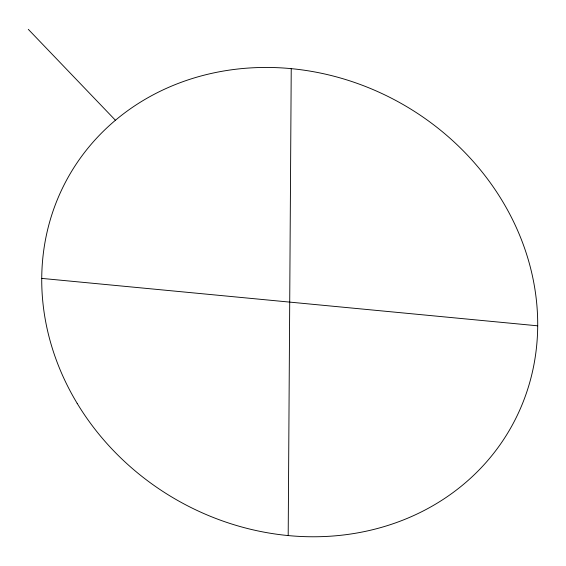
<?xml version="1.0" encoding="UTF-8"?>
<svg xmlns="http://www.w3.org/2000/svg" width="566" height="566" viewBox="0 0 566 566"><rect width="100%" height="100%" fill="white"/><g stroke="black" fill="none" stroke-linecap="round" stroke-linejoin="round"><path stroke-width="0.85" d="M288.193 535.57L291.235 68.649M41.728 278.394L537.7 325.818M28.3 29.333L115.436 120.261M77.174 403.367A254.318 227.794 29.9 0 0 506.641 434.808A254.318 227.794 29.9 0 0 285.335 68.146A254.318 227.794 29.9 0 0 77.174 403.367"/></g></svg>
